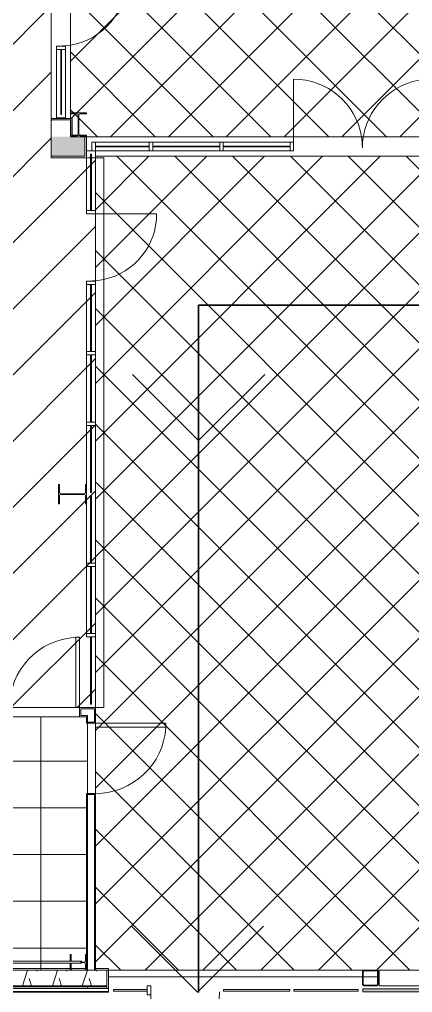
# Model space of a CAD drawing. Header units: inches. Extents: x -1442 to 61540, y -36095 to 93.
# Drawn here: x 57013.8 to 57215.7, y -22798.8 to -22299.4 of the extents above; entities that cross this region are included whole.
import ezdxf

# ---------------------------------------------------------------- set-up
doc = ezdxf.new("R2010")
doc.units = ezdxf.units.IN
doc.header["$MEASUREMENT"] = 0
for name, color, linetype, lineweight in [('A-DETL', 90, 'Continuous', 9), ('A-DETL-GENF', 92, 'Continuous', 9), ('A-DETL-THIN', 151, 'Continuous', 9), ('A-DOOR', 31, 'Continuous', 9), ('A-FLOR', 192, 'Continuous', 9), ('A-GLAZ-CURT', 52, 'Continuous', 9), ('A-GLAZ-CWMG', 51, 'Continuous', 9), ('A-WALL', 113, 'Continuous', 9), ('A-WALL-PATT', 111, 'Continuous', 15), ('I-WALL', 2, 'Continuous', 9), ('L-SITE-WALL', 31, 'Continuous', 9), ('S-BEAM', 12, 'Continuous', 9), ('S-COLS', 52, 'Continuous', 9)]:
    doc.layers.add(name, color=color, linetype=linetype, lineweight=lineweight)
pattern_1 = [(161.57, (34250.711, 1.92), (-15.3613961, -0.00164304), [0, -109.286, 12.134, 0]), (18.43, (34246.871, 1.92), (-15.3613961, 0.00164304), [0, -109.286, 12.134, 0]), (108.43, (34250.711, 1.92), (7.6769067, -38.40367936), [36.422, -84.998]), (71.57, (34246.871, 1.92), (7.6769067, 38.40367936), [36.422, -84.998])]
pattern_2 = [(0, (34248.79, 0), (122.88, 30.72), [5.069, -87.091, 5.069, -87.091, -491.52]), (0, (34248.79, 0), (122.88, 30.72), [-184.32, 5.069, -179.251, 5.069, -87.091, -215.04]), (0, (34248.79, 0), (122.88, 30.72), [-460.8, 5.069, -56.371, 5.069, -148.531]), (120, (34294.87, 15.36), (-88.0443, 91.057202), [5.069, -87.091, 5.069, -87.091, -491.52]), (120, (34294.87, 15.36), (-88.0443, 91.057202), [-184.32, 5.069, -179.251, 5.069, -87.091, -215.04]), (120, (34294.87, 15.36), (-88.0443, 91.057202), [-460.8, 5.069, -56.371, 5.069, -148.531]), (240, (34310.23, 76.8), (-34.8357, -121.777202), [5.069, -87.091, 5.069, -87.091, -491.52]), (240, (34310.23, 76.8), (-34.8357, -121.777202), [-184.32, 5.069, -179.251, 5.069, -87.091, -215.04]), (240, (34310.23, 76.8), (-34.8357, -121.777202), [-460.8, 5.069, -56.371, 5.069, -148.531])]
pattern_3 = [(45, (34248.79, 0), (-14.849242, 14.849242), []), (135, (34248.79, 0), (-14.849242, -14.849242), [])]

# ---------------------------------------------------------------- blocks, each defined once
blk = doc.blocks.new('Struct_Xcel_Sports Complex_rvt-2-Life Safety Plan')
at = {"layer": 'A-FLOR', "color": 7}
for p, q in [((22941.27, -22790.8), (22810.7, -22790.8)), ((22948.92, -22790.8), (22941.61, -22790.8)), ((22949.77, -22790.8), (22949.27, -22790.8))]:
    blk.add_line(p, q, dxfattribs=at)
at = {"layer": 'L-SITE-WALL', "color": 7}
for p, q in [((22810.7, -22790.8), (22941.27, -22790.8)), ((22941.61, -22790.8), (22948.92, -22790.8)), ((22949.27, -22790.8), (22949.77, -22790.8))]:
    blk.add_line(p, q, dxfattribs=at)
blk = doc.blocks.new('System Panel - INSULATED LOW-E GLAZING _SEE ELEVATIONS FOR U-FACTOR_ SHGC_ _ LT_-V29-Life Safety Plan')
at = {"layer": 'A-GLAZ-CURT'}
for p, q in [((16.53125, -0.25), (-16.53125, -0.25)), ((-16.53125, -0.25), (-16.53125, -1.25)), ((-16.53125, -1.25), (-16.53125, -0.25)), ((16.53125, -0.25), (-16.53125, -0.25)), ((-16.53125, -1.25), (16.53125, -1.25)), ((-16.53125, -1.25), (16.53125, -1.25)), ((16.53125, -1.25), (16.53125, -0.25)), ((16.53125, -0.25), (16.53125, -1.25))]:
    blk.add_line(p, q, dxfattribs=at)
blk = doc.blocks.new('System Panel - INSULATED LOW-E GLAZING _SEE ELEVATIONS FOR U-FACTOR_ SHGC_ _ LT_-827433-Life Safety Plan')
at = {"layer": 'A-GLAZ-CURT'}
for p, q in [((17.09375, -0.25), (-17.09375, -0.25)), ((-17.09375, -0.25), (-17.09375, -1.25)), ((-17.09375, -1.25), (-17.09375, -0.25)), ((17.09375, -0.25), (-17.09375, -0.25)), ((-17.09375, -1.25), (17.09375, -1.25)), ((-17.09375, -1.25), (17.09375, -1.25)), ((17.09375, -1.25), (17.09375, -0.25)), ((17.09375, -0.25), (17.09375, -1.25))]:
    blk.add_line(p, q, dxfattribs=at)
blk = doc.blocks.new('Door_Single_Storefront - one-1371403-Life Safety Plan')
at = {"layer": 'A-DOOR'}
blk.add_line((-17.59375, -35.1875), (-17.59375, 0), dxfattribs=at)
blk.add_arc((-17.59375, 0), 35.1875, 270, 0, dxfattribs=at)
blk = doc.blocks.new('System Panel - INSULATED LOW-E GLAZING _SEE ELEVATIONS FOR U-FACTOR_ SHGC_ _ LT_-1354584-Life Safety Plan')
at = {"layer": 'A-GLAZ-CURT'}
for p, q in [((8.59, -0.25), (-8.59, -0.25)), ((-8.59, -0.25), (-8.59, -1.25)), ((-8.59, -1.25), (-8.59, -0.25)), ((8.59, -0.25), (-8.59, -0.25)), ((-8.59, -1.25), (8.59, -1.25)), ((-8.59, -1.25), (8.59, -1.25)), ((8.59, -1.25), (8.59, -0.25)), ((8.59, -0.25), (8.59, -1.25))]:
    blk.add_line(p, q, dxfattribs=at)
blk = doc.blocks.new('Rectangular Mullion - Exterior 2_ x 4_5_-827464-Life Safety Plan')
at = {"layer": 'A-GLAZ-CWMG'}
for p, q in [((-1, 3), (1, 3)), ((-1, -1.5), (-1, 3)), ((1, 3), (1, -1.5)), ((1, -1.5), (-1, -1.5))]:
    blk.add_line(p, q, dxfattribs=at)
blk = doc.blocks.new('Door_Single_Storefront - one-1371405-Life Safety Plan')
at = {"layer": 'A-DOOR'}
for p, q in [((-17.66, -5.75), (-17.66, 0)), ((-17.66, -35.31), (-17.66, -5.75))]:
    blk.add_line(p, q, dxfattribs=at)
for start, end in [(350.563, 0), (270, 350.563)]:
    blk.add_arc((-17.66, 0), 35.31, start, end, dxfattribs=at)
blk = doc.blocks.new('Door_Single_Storefront - one-1371406-Life Safety Plan')
at = {"layer": 'A-DOOR'}
for p, q in [((-17.66, 35.31), (-17.66, 5.75)), ((-17.66, 5.75), (-17.66, 0))]:
    blk.add_line(p, q, dxfattribs=at)
for start, end in [(9.437, 90), (360, 9.437)]:
    blk.add_arc((-17.66, 0), 35.31, start, end, dxfattribs=at)
blk = doc.blocks.new('System Panel - Interior Glazing-1220293-Life Safety Plan')
at = {"layer": 'A-GLAZ-CURT'}
for p, q in [((17.21875, -0.5625), (-17.21875, -0.5625)), ((-17.21875, -0.5625), (-17.21875, -0.9375)), ((-17.21875, -0.9375), (17.21875, -0.9375)), ((17.21875, -0.9375), (17.21875, -0.5625))]:
    blk.add_line(p, q, dxfattribs=at)
blk = doc.blocks.new('System Panel - Interior Glazing-1316041-Life Safety Plan')
at = {"layer": 'A-GLAZ-CURT'}
for p, q in [((13.84375, -0.5625), (-13.84375, -0.5625)), ((-13.84375, -0.5625), (-13.84375, -0.9375)), ((-13.84375, -0.9375), (13.84375, -0.9375)), ((13.84375, -0.9375), (13.84375, -0.5625))]:
    blk.add_line(p, q, dxfattribs=at)
blk = doc.blocks.new('Rectangular Mullion - Interior 1_75_ x 4_5_-V64-Life Safety Plan')
at = {"layer": 'A-GLAZ-CWMG'}
for p, q in [((24027.64, -22362.3), (24062.08, -22362.3)), ((24027.64, -22366.8), (24062.08, -22366.8))]:
    blk.add_line(p, q, dxfattribs=at)
blk = doc.blocks.new('Rectangular Mullion - Interior 1_75_ x 4_5_-1179494-Life Safety Plan')
at = {"layer": 'A-GLAZ-CWMG'}
for p, q in [((24570.45, -22362.3), (24604.89, -22362.3)), ((24570.45, -22366.8), (24604.89, -22366.8))]:
    blk.add_line(p, q, dxfattribs=at)
blk = doc.blocks.new('Rectangular Mullion - Interior 1_75_ x 4_5_-1316040-Life Safety Plan')
at = {"layer": 'A-GLAZ-CWMG'}
for p, q in [((22804.02, -22362.3), (22831.7, -22362.3)), ((22804.02, -22366.8), (22831.7, -22366.8))]:
    blk.add_line(p, q, dxfattribs=at)
blk = doc.blocks.new('Rectangular Mullion - Interior 1_75_ x 4_5_-1220297-Life Safety Plan')
at = {"layer": 'A-GLAZ-CWMG'}
for p, q in [((-1.75, 3), (0, 3)), ((-1.75, -1.5), (-1.75, 3)), ((0, 3), (0, -1.5)), ((0, -1.5), (-1.75, -1.5))]:
    blk.add_line(p, q, dxfattribs=at)
blk = doc.blocks.new('Rectangular Mullion - Interior 1_75_ x 4_5_-1220290-Life Safety Plan')
at = {"layer": 'A-GLAZ-CWMG'}
for p, q in [((-0.875, 3), (0.875, 3)), ((-0.875, -1.5), (-0.875, 3)), ((0.875, 3), (0.875, -1.5)), ((0.875, -1.5), (-0.875, -1.5))]:
    blk.add_line(p, q, dxfattribs=at)
blk = doc.blocks.new('Girt_C - 8_D-1405511-Life Safety Plan')
at = {"layer": 'S-BEAM'}
for p, q in [((23081.89, -22787.3), (22949.77, -22787.3)), ((22949.77, -22787.49), (22949.77, -22787.3)), ((22949.77, -22795.12), (22949.77, -22787.49)), ((23371.39, -22787.3), (23089.89, -22787.3)), ((22949.77, -22795.3), (22949.77, -22795.12)), ((22949.77, -22795.3), (23375.52, -22795.3))]:
    blk.add_line(p, q, dxfattribs=at)
blk = doc.blocks.new('System Panel - Interior Glazing-1220302-Life Safety Plan')
at = {"layer": 'A-GLAZ-CURT'}
for p, q in [((16.71875, -0.5625), (-16.71875, -0.5625)), ((-16.71875, -0.5625), (-16.71875, -0.9375)), ((-16.71875, -0.9375), (16.71875, -0.9375)), ((16.71875, -0.9375), (16.71875, -0.5625))]:
    blk.add_line(p, q, dxfattribs=at)
blk = doc.blocks.new('Door_Single_Storefront - one-V65-Life Safety Plan')
at = {"layer": 'A-DOOR'}
for p, q in [((-17.22, 34.44), (-17.22, 5.64)), ((-17.22, 5.64), (-17.22, 0))]:
    blk.add_line(p, q, dxfattribs=at)
for start, end in [(9.4944, 90), (360, 9.4944)]:
    blk.add_arc((-17.22, 0), 34.44, start, end, dxfattribs=at)
blk = doc.blocks.new('Rectangular Mullion - Interior 1_75_ x 4_5_-1305250-Life Safety Plan')
at = {"layer": 'A-GLAZ-CWMG'}
for p, q in [((22784.14, -22314.74), (22784.14, -22349.93)), ((22788.64, -22314.74), (22788.64, -22349.93)), ((22788.64, -22349.93), (22784.14, -22349.93))]:
    blk.add_line(p, q, dxfattribs=at)
blk = doc.blocks.new('System Panel - Interior Glazing-1316223-Life Safety Plan')
at = {"layer": 'A-GLAZ-CURT'}
for p, q in [((-12.69, 0.94), (-14.44, 0.94)), ((-14.44, 0.94), (-14.44, 0.56)), ((-14.44, 0.56), (-12.69, 0.56)), ((14.44, 0.94), (-12.69, 0.94)), ((-12.69, 0.56), (14.44, 0.56)), ((14.44, 0.56), (14.44, 0.94))]:
    blk.add_line(p, q, dxfattribs=at)
blk = doc.blocks.new('Rectangular Mullion - Interior 1_75_ x 4_5_-1316220-Life Safety Plan')
at = {"layer": 'A-GLAZ-CWMG'}
for p, q in [((22799.52, -22366.8), (22802.27, -22366.8)), ((22799.52, -22370.3), (22799.52, -22366.8)), ((22804.02, -22369.55), (22804.02, -22366.8)), ((22804.02, -22370.3), (22804.02, -22369.55)), ((22799.52, -22397.43), (22799.52, -22370.3)), ((22804.02, -22397.43), (22804.02, -22370.3))]:
    blk.add_line(p, q, dxfattribs=at)
blk = doc.blocks.new('System Panel - Interior Glazing-1220306-Life Safety Plan')
at = {"layer": 'A-GLAZ-CURT'}
for p, q in [((17.21875, 0.9375), (-17.21875, 0.9375)), ((-17.21875, 0.9375), (-17.21875, 0.5625)), ((-17.21875, 0.5625), (17.21875, 0.5625)), ((17.21875, 0.5625), (17.21875, 0.9375))]:
    blk.add_line(p, q, dxfattribs=at)
blk = doc.blocks.new('Rectangular Mullion - Interior 1_75_ x 4_5_-1220285-Life Safety Plan')
at = {"layer": 'A-GLAZ-CWMG'}
for p, q in [((-0.875, 1.5), (0.875, 1.5)), ((-0.875, -3), (-0.875, 1.5)), ((0.875, 1.5), (0.875, -3)), ((0.875, -3), (-0.875, -3))]:
    blk.add_line(p, q, dxfattribs=at)
blk = doc.blocks.new('Round Bar - 1_-1268727-Life Safety Plan')
at = {"layer": 'S-BEAM'}
for p, q in [((22676.03, -22782.74), (22555.39, -22782.68)), ((22555.39, -22783.68), (22672.56, -22783.74)), ((22676.03, -22783.74), (22791.14, -22783.8)), ((22791.71, -22783.8), (22796.66, -22783.8))]:
    blk.add_line(p, q, dxfattribs=at)
for centre, start_param, end_param in [((22555.39, -22783.18), 0, 3.141593), ((22555.39, -22783.18), 3.141593, 6.283185), ((22796.66, -22783.3), 3.141593, 3.926991)]:
    blk.add_ellipse(centre, major_axis=(0, 0.5), ratio=0.470628, start_param=start_param, end_param=end_param, dxfattribs=at)
blk = doc.blocks.new('Round Bar - 1_-1268767-Life Safety Plan')
at = {"layer": 'S-BEAM'}
for p, q in [((22555.41, -22783.8), (22796.77, -22783.68)), ((22796.76, -22782.68), (22671.17, -22782.74))]:
    blk.add_line(p, q, dxfattribs=at)
for centre, start_param, end_param in [((22555.33, -22783.3), 1.178097, 1.963495), ((22796.77, -22783.18), 0, 3.141593), ((22796.77, -22783.18), 3.141593, 6.283185)]:
    blk.add_ellipse(centre, major_axis=(0, 0.5), ratio=0.495962, start_param=start_param, end_param=end_param, dxfattribs=at)
blk = doc.blocks.new('Single-Flush - 36_ x 84_-1318898-Life Safety Plan')
at = {"layer": 'A-DOOR'}
for p, q in [((16, 2.37), (16, 38.39)), ((18, 38.39), (16, 38.39)), ((18, 2.37), (18, 38.39)), ((18, 2.37), (16, 2.37))]:
    blk.add_line(p, q, dxfattribs=at)
blk.add_arc((18, 2.37), 36.07, 93.1789, 180, dxfattribs=at)
blk = doc.blocks.new('Rectangular Mullion - Interior 1_75_ x 4_5_-1314717-Life Safety Plan')
at = {"layer": 'A-GLAZ-CWMG'}
for p, q in [((22799.52, -22543.05), (22799.52, -22507.74)), ((22804.02, -22543.05), (22804.02, -22507.74))]:
    blk.add_line(p, q, dxfattribs=at)
blk = doc.blocks.new('Rectangular Mullion - Interior 1_75_ x 4_5_-V70-Life Safety Plan')
at = {"layer": 'A-GLAZ-CWMG'}
for p, q in [((22799.52, -22578.37), (22799.52, -22543.05)), ((22804.02, -22578.37), (22804.02, -22543.05))]:
    blk.add_line(p, q, dxfattribs=at)
blk = doc.blocks.new('Rectangular Mullion - Interior 1_75_ x 4_5_-V71-Life Safety Plan')
at = {"layer": 'A-GLAZ-CWMG'}
for p, q in [((22799.52, -22614.55), (22799.52, -22580.12)), ((22804.02, -22614.55), (22804.02, -22580.12))]:
    blk.add_line(p, q, dxfattribs=at)
blk = doc.blocks.new('Rectangular Mullion - Interior 1_75_ x 4_5_-1314720-Life Safety Plan')
at = {"layer": 'A-GLAZ-CWMG'}
for p, q in [((-0.875, 1.5), (0.875, 1.5)), ((-0.875, -3), (-0.875, 1.5)), ((0.875, 1.5), (0.875, -3)), ((0.875, -3), (-0.875, -3))]:
    blk.add_line(p, q, dxfattribs=at)
blk = doc.blocks.new('Door_Single_Storefront - one-1371409-Life Safety Plan')
at = {"layer": 'A-DOOR'}
for p, q in [((-17.22, 34.44), (-17.22, 7.37)), ((-17.22, 7.37), (-17.22, 3)), ((-17.22, 3), (-17.22, 0))]:
    blk.add_line(p, q, dxfattribs=at)
for start, end in [(12.4099, 90), (5.0488, 12.4099), (360, 5.0488)]:
    blk.add_arc((-17.22, 0), 34.44, start, end, dxfattribs=at)
blk = doc.blocks.new('Rectangular Mullion - Interior 1_75_ x 4_5_-1315442-Life Safety Plan')
at = {"layer": 'A-GLAZ-CWMG'}
for p, q in [((22799.52, -22469.8), (22799.52, -22435.37)), ((22804.02, -22469.8), (22804.02, -22435.37))]:
    blk.add_line(p, q, dxfattribs=at)
blk = doc.blocks.new('Single-Flush - 36_ x 84_-1318930-Life Safety Plan')
at = {"layer": 'A-DOOR'}
for p, q in [((16, -2.37), (16, -38.39)), ((18, -2.37), (16, -2.37)), ((18, -2.37), (18, -38.39)), ((18, -38.39), (16, -38.39))]:
    blk.add_line(p, q, dxfattribs=at)
blk.add_arc((18, -2.37), 36.07, 180, 266.8211, dxfattribs=at)

msp = doc.modelspace()

# ---------------------------------------------------------------- hatches: boundary and pattern name
at = {"layer": 'A-DETL-GENF'}
h = msp.add_hatch(dxfattribs=at)
h.set_pattern_fill('FP_13', color=8, style=0, pattern_type=2)
h.set_pattern_definition(pattern_3)
h.paths.add_polyline_path([(59946.1, -22359.55), (60520.18, -22359.55), (60520.18, -21134.19), (57040.07, -21134.3), (57040.18, -22359.55), (59872.01, -22359.55)], flags=0)
h.paths.add_polyline_path([(59071.06, -22354.83), (59071.06, -22354.83), (59071.32, -22354.83)], flags=0)
h.paths.add_polyline_path([(57913.06, -22354.83), (57913.06, -22354.83), (57913.32, -22354.83)], flags=0)
h.paths.add_polyline_path([(58926.6, -22354.41), (58926.6, -22354.41), (58926.88, -22354.41)], flags=0)
h.paths.add_polyline_path([(57768.6, -22354.41), (57768.6, -22354.41), (57768.88, -22354.41)], flags=0)
h.paths.add_polyline_path([(57815.99, -22354.36), (57815.99, -22354.35), (57819.34, -22354.36)], flags=0)
h.paths.add_polyline_path([(57045.11, -21748.6), (57045.11, -21748.6), (57045.11, -21747.31)], flags=0)
h.paths.add_polyline_path([(57741.9, -21138.79), (57741.9, -21138.79), (57744.89, -21138.79)], flags=0)
h.paths.add_polyline_path([(57798.08, -21138.29), (57798.08, -21138.29), (57798.62, -21138.29)], flags=0)
h = msp.add_hatch(dxfattribs=at)
h.set_pattern_fill('FP_15', color=8, style=0, pattern_type=2)
h.set_pattern_definition([(45, (34248.79, 0), (-16.970563, 16.970563), [])])
h.paths.add_polyline_path([(56420.31, -22786.55), (56748.93, -22786.55), (56748.93, -22652.49), (57052.81, -22652.4), (57052.81, -22370.3), (57030.18, -22370.3), (57030.18, -21481.43), (56318.32, -21481.43), (56318.43, -22613.15), (56420.31, -22613.15), (56420.31, -22783.04)], flags=0)
h = msp.add_hatch(dxfattribs=at)
h.set_pattern_fill('FP_13', color=8, style=0, pattern_type=2)
h.set_pattern_definition(pattern_3)
h.paths.add_polyline_path([(57927.13, -22787.3), (58382.37, -22787.3), (58382.37, -22516.87), (58490.31, -22516.87), (58490.31, -22369.55), (57052.81, -22369.55), (57052.93, -22787.3), (57917.68, -22787.3)], flags=0)
h.paths.add_polyline_path([(57754.11, -22506.37), (57748.59, -22506.37), (57743.1, -22505.88), (57737.67, -22504.89), (57732.35, -22503.42), (57727.18, -22501.48), (57722.21, -22499.09), (57717.47, -22496.26), (57713.01, -22493.01), (57708.85, -22489.38), (57705.04, -22485.4), (57701.6, -22481.08), (57698.56, -22476.48), (57695.94, -22471.62), (57693.77, -22466.54), (57692.07, -22461.29), (57690.84, -22455.91), (57690.1, -22450.45), (57689.85, -22444.93), (57690.1, -22439.42), (57690.84, -22433.95), (57692.07, -22428.57), (57693.77, -22423.32), (57695.94, -22418.25), (57698.56, -22413.39), (57701.6, -22408.78), (57705.04, -22404.47), (57708.85, -22400.48), (57713.01, -22396.85), (57717.47, -22393.61), (57723.38, -22390.21), (57727.18, -22388.38), (57733.62, -22386.09), (57737.67, -22384.97), (57743.1, -22383.99), (57748.59, -22383.49), (57754.11, -22383.49), (57759.61, -22383.99), (57765.04, -22384.97), (57770.36, -22386.44), (57775.52, -22388.38), (57780.5, -22390.78), (57785.23, -22393.61), (57789.7, -22396.85), (57793.85, -22400.48), (57797.67, -22404.47), (57801.11, -22408.78), (57804.15, -22413.39), (57806.76, -22418.25), (57808.93, -22423.32), (57810.64, -22428.57), (57811.86, -22433.95), (57812.61, -22439.42), (57812.85, -22444.93), (57812.61, -22450.45), (57811.86, -22455.91), (57810.64, -22461.29), (57808.93, -22466.54), (57806.76, -22471.62), (57804.15, -22476.48), (57801.11, -22481.08), (57797.47, -22485.6), (57793.85, -22489.38), (57789.7, -22493.01), (57785.23, -22496.26), (57780.5, -22499.09), (57775.52, -22501.48), (57770.36, -22503.42), (57765.04, -22504.89), (57759.61, -22505.88)], flags=0)
h = msp.add_hatch(dxfattribs=at)
h.set_pattern_fill('FP_14', color=8, style=0, pattern_type=2)
h.set_pattern_definition([(0, (34248.79, 0), (0, 24), []), (90, (34248.79, 0), (-24, 1e-15), [])])
h.paths.add_polyline_path([(56753.06, -22787.3), (57048.81, -22787.3), (57048.81, -22657.24), (56753.06, -22657.24), (56753.06, -22786.55)], flags=0)
h.paths.add_polyline_path([(56804.42, -22783.48), (56804.42, -22783.48), (56815.77, -22783.48)], flags=0)
h.paths.add_polyline_path([(56804.42, -22783.13), (56804.41, -22783.13), (56815.77, -22783.13)], flags=0)
at = {"layer": 'A-WALL-PATT', "lineweight": 9}
h = msp.add_hatch(dxfattribs=at)
h.set_pattern_fill('FP_5', color=256, style=0, pattern_type=2)
h.set_pattern_definition(pattern_1)
h.paths.add_polyline_path([(57040.07, -22359.55), (57040.07, -22350.93), (57030.18, -22350.93), (57030.18, -22359.55)], flags=0)
h.paths.add_polyline_path([(57040.07, -22275.8), (57040.07, -21482.18), (57030.18, -21482.18), (57030.18, -22275.8)], flags=0)
h = msp.add_hatch(dxfattribs=at)
h.set_pattern_fill('FP_5', color=256, style=0, pattern_type=2)
h.set_pattern_definition(pattern_1)
h.paths.add_polyline_path([(59946.1, -22369.55), (59987.56, -22369.55), (59987.56, -22359.55), (59812.31, -22359.55), (59812.31, -22369.55), (59872.01, -22369.55)], flags=0)
h.paths.add_polyline_path([(59427.46, -22369.55), (59730.31, -22369.55), (59730.31, -22359.55), (59410.31, -22359.55), (59410.31, -22369.55), (59423.31, -22369.55)], flags=0)
h.paths.add_polyline_path([(59214.06, -22369.55), (59366.81, -22369.55), (59366.81, -22359.55), (59169.06, -22359.55), (59169.06, -22369.55)], flags=0)
h.paths.add_polyline_path([(59090.93, -22369.55), (59090.93, -22359.55), (58879.56, -22359.55), (58879.56, -22369.55), (59057.01, -22369.55)], flags=0)
h.paths.add_polyline_path([(57047.43, -22369.55), (57047.43, -22359.55), (57030.18, -22359.55), (57030.18, -22369.55), (57040.07, -22369.55)], flags=0)
h = msp.add_hatch(dxfattribs=at)
h.set_pattern_fill('FP_4', color=256, style=0, pattern_type=2)
h.set_pattern_definition(pattern_2)
h.paths.add_polyline_path([(57008.12, -22654.87), (57008.74, -22654.87), (57008.74, -22652.49), (56748.93, -22652.49), (56748.93, -22653.12), (57008.12, -22653.12)], flags=0)
h.paths.add_polyline_path([(57044.74, -22654.87), (57045.37, -22654.87), (57045.37, -22653.12), (57052.31, -22653.12), (57052.31, -22652.49), (57044.74, -22652.49), (57044.74, -22653.25)], flags=0)
h = msp.add_hatch(dxfattribs=at)
h.set_pattern_fill('FP_4', color=256, style=0, pattern_type=2)
h.set_pattern_definition(pattern_2)
h.paths.add_polyline_path([(57048.81, -22697.21), (57050.56, -22697.21), (57050.56, -22696.58), (57048.81, -22696.58)], flags=0)
h.paths.add_polyline_path([(57048.81, -22660.58), (57050.56, -22660.58), (57050.56, -22659.96), (57048.81, -22659.96)], flags=0)
h.paths.add_polyline_path([(57048.18, -22657.24), (57048.81, -22657.24), (57048.81, -22656.62), (57048.18, -22656.62)], flags=0)
h = msp.add_hatch(dxfattribs=at)
h.set_pattern_fill('FP_5', color=256, style=0, pattern_type=2)
h.set_pattern_definition(pattern_1)
h.paths.add_polyline_path([(56563.56, -22795.3), (56668.12, -22795.3), (56668.12, -22787.3), (56563.56, -22787.3), (56563.56, -22791.39)], flags=0)
h.paths.add_polyline_path([(57058.74, -22795.3), (57058.74, -22787.3), (56708.31, -22787.3), (56708.31, -22795.3), (57057.36, -22795.3)], flags=0)
h = msp.add_hatch(dxfattribs=at)
h.set_pattern_fill('FP_7', color=256, style=0, pattern_type=2)
h.set_pattern_definition([(0, (34248.79, 0), (0, 48), []), (90, (34248.79, 0), (-48, 3e-15), [])])
h.paths.add_polyline_path([(56612.02, -22796.8), (56668.12, -22796.8), (56668.12, -22795.8), (56563.56, -22795.8), (56563.56, -22796.8), (56567.18, -22796.8)], flags=0)
h.paths.add_polyline_path([(57056.57, -22796.8), (57058.74, -22796.8), (57058.74, -22795.8), (56708.31, -22795.8), (56708.31, -22796.8), (57053.92, -22796.8)], flags=0)
at = {"layer": 'A-WALL-PATT', "lineweight": 9, "transparency": 33554649}
msp.add_hatch(color=256, dxfattribs=at).paths.add_polyline_path([(57204.75, -22798.48), (57585.56, -22798.48), (57585.56, -22796.91), (57190.12, -22796.91), (57190.12, -22798.48), (57198.56, -22798.48)], flags=0)

# ---------------------------------------------------------------- linework, layer by layer
at = {"layer": 'A-DETL'}
for p, q in [((57040.07, -21134.19), (57040.07, -22359.55)), ((57040.07, -22359.55), (59990.18, -22359.55))]:
    msp.add_line(p, q, dxfattribs=at)
at = {"layer": 'A-DETL', "lineweight": 35}
for p, q in [((57105.81, -22446.05), (57105.81, -22798.8)), ((57689.86, -22446.05), (57105.81, -22446.05)), ((57105.81, -22515.53), (57071.87, -22481.59)), ((57105.81, -22515.53), (57139.75, -22481.59)), ((57105.23, -22798.69), (57071.29, -22764.74)), ((57105.23, -22798.69), (57139.17, -22764.74))]:
    msp.add_line(p, q, dxfattribs=at)
at = {"layer": 'A-DETL-THIN'}
for p, q in [((57030.18, -22370.3), (57030.18, -21481.43)), ((58490.31, -22369.55), (57052.81, -22369.55)), ((57052.81, -22369.55), (57052.81, -22370.3)), ((57057.18, -22370.3), (57030.18, -22370.3)), ((57052.81, -22370.3), (57052.81, -22652.49)), ((57057.18, -22652.49), (57057.18, -22370.3)), ((56748.93, -22652.49), (57057.18, -22652.49)), ((57052.81, -22652.49), (57052.81, -22787.3)), ((57048.81, -22657.24), (56753.06, -22657.24)), ((57048.81, -22787.3), (57048.81, -22657.24)), ((56753.06, -22787.3), (57048.81, -22787.3)), ((57052.81, -22787.3), (58382.37, -22787.3))]:
    msp.add_line(p, q, dxfattribs=at)
at = {"layer": 'A-WALL'}
for p, q in [((57040.07, -22350.93), (57030.18, -22350.93)), ((57040.18, -22350.93), (57040.18, -22359.55)), ((57040.18, -22359.55), (57047.43, -22359.55)), ((57047.43, -22369.55), (57047.43, -22359.55)), ((57030.18, -22369.55), (57047.43, -22369.55)), ((57045.37, -22653.12), (57045.37, -22656.62)), ((57045.37, -22653.12), (57052.31, -22653.12)), ((57052.31, -22659.96), (57052.31, -22653.12)), ((57045.37, -22656.62), (57048.81, -22656.62)), ((57048.81, -22656.62), (57048.81, -22659.96)), ((57048.81, -22659.96), (57052.31, -22659.96)), ((57052.31, -22697.21), (57048.81, -22697.21)), ((57048.81, -22697.21), (57048.81, -22787.3)), ((57052.31, -22787.3), (57052.31, -22697.21)), ((57052.81, -22787.3), (56708.31, -22787.3)), ((57048.18, -22786.55), (57048.18, -22787.3)), ((57052.93, -22786.55), (57052.93, -22787.28)), ((57058.74, -22787.3), (57052.93, -22787.3)), ((57058.74, -22796.8), (57058.74, -22787.3)), ((57059.49, -22796.8), (56707.56, -22796.8)), ((57059.49, -22798.3), (56707.56, -22798.3)), ((57058.74, -22795.3), (56708.31, -22795.3)), ((57058.74, -22795.8), (56708.31, -22795.8))]:
    msp.add_line(p, q, dxfattribs=at)
at = {"layer": 'A-WALL', "lineweight": 15}
for p, q in [((57048.18, -22786.55), (56753.68, -22786.55)), ((57056.49, -22786.55), (57052.93, -22786.55)), ((57059.49, -22786.55), (57056.57, -22786.55)), ((57059.49, -22798.62), (57059.49, -22786.55)), ((56707.56, -22798.62), (57059.49, -22798.62)), ((57585.56, -22796.91), (57190.12, -22796.91)), ((57190.12, -22796.91), (57190.12, -22798.48)), ((57190.12, -22798.48), (57585.56, -22798.48))]:
    msp.add_line(p, q, dxfattribs=at)
at = {"layer": 'I-WALL', "lineweight": 15}
for p, q in [((57030.18, -22350.18), (57030.18, -22370.3)), ((57040.07, -22350.18), (57030.18, -22350.18)), ((57040.93, -22350.18), (57040.18, -22350.18)), ((57040.93, -22358.8), (57040.93, -22350.18)), ((57048.18, -22358.8), (57040.93, -22358.8)), ((57048.18, -22370.3), (57048.18, -22358.8)), ((57030.18, -22370.3), (57048.18, -22370.3)), ((57052.81, -22652.49), (57044.74, -22652.49)), ((57044.74, -22652.49), (57044.74, -22657.24)), ((57052.93, -22660.58), (57052.93, -22652.49)), ((57044.74, -22657.24), (57048.18, -22657.24)), ((57048.18, -22657.24), (57048.18, -22660.58)), ((57048.18, -22660.58), (57052.81, -22660.58)), ((57048.18, -22696.58), (57048.18, -22786.55)), ((57052.81, -22696.58), (57048.18, -22696.58)), ((57052.93, -22786.55), (57052.93, -22696.58))]:
    msp.add_line(p, q, dxfattribs=at)
at = {"layer": 'S-COLS', "lineweight": 13}
for p, q in [((57048.18, -22347.3), (57040.18, -22347.3)), ((57040.18, -22347.3), (57040.18, -22347.74)), ((57040.18, -22347.74), (57043.35, -22347.74)), ((57044.04, -22348.43), (57044.04, -22358.43)), ((57044.33, -22358.43), (57044.33, -22348.43)), ((57045.02, -22347.74), (57048.18, -22347.74)), ((57048.18, -22347.74), (57048.18, -22347.3)), ((57043.35, -22359.12), (57040.18, -22359.12)), ((57040.18, -22359.12), (57040.18, -22359.55)), ((57040.18, -22359.55), (57048.18, -22359.55)), ((57048.18, -22359.12), (57045.02, -22359.12)), ((57048.18, -22359.55), (57048.18, -22359.12)), ((57034.37, -22538.05), (57033.93, -22538.05)), ((57033.93, -22538.05), (57033.93, -22548.05)), ((57034.37, -22542.22), (57034.37, -22538.05)), ((57048.18, -22538.05), (57047.75, -22538.05)), ((57047.75, -22538.05), (57047.75, -22542.22)), ((57048.18, -22548.05), (57048.18, -22538.05)), ((57034.37, -22548.05), (57034.37, -22543.89)), ((57047.06, -22542.91), (57035.06, -22542.91)), ((57035.06, -22543.2), (57047.06, -22543.2)), ((57047.75, -22543.89), (57047.75, -22548.05)), ((57033.93, -22548.05), (57034.37, -22548.05)), ((57047.75, -22548.05), (57048.18, -22548.05)), ((57040.37, -22779.3), (57039.93, -22779.3)), ((57039.93, -22779.3), (57039.93, -22782.71)), ((57040.37, -22782.47), (57040.37, -22779.3)), ((57048.18, -22779.3), (57047.75, -22779.3)), ((57047.75, -22779.3), (57047.75, -22782.47)), ((57048.18, -22787.3), (57048.18, -22779.3)), ((57039.93, -22783.65), (57039.93, -22787.3)), ((57040.37, -22787.3), (57040.37, -22784.14)), ((57045.75, -22783.45), (57047.06, -22783.45)), ((57047.06, -22783.16), (57045.78, -22783.16)), ((57047.75, -22784.14), (57047.75, -22787.3)), ((57039.93, -22787.3), (57040.37, -22787.3)), ((57047.75, -22787.3), (57048.18, -22787.3)), ((57190.06, -22788), (57190.06, -22794.6)), ((57190.41, -22794.6), (57190.41, -22788)), ((57197.36, -22787.3), (57190.75, -22787.3)), ((57190.75, -22787.65), (57197.36, -22787.65)), ((57197.71, -22788), (57197.71, -22794.6)), ((57198.06, -22794.6), (57198.06, -22788)), ((57197.36, -22794.95), (57190.75, -22794.95)), ((57190.75, -22795.3), (57197.36, -22795.3))]:
    msp.add_line(p, q, dxfattribs=at)
for centre, radius, start, end in [((57043.35, -22348.43), 0.691, 0, 90), ((57045.02, -22348.43), 0.691, 90, 180), ((57043.35, -22358.43), 0.691, 270, 0), ((57045.02, -22358.43), 0.691, 180, 270), ((57035.06, -22542.22), 0.691, 180, 270), ((57035.06, -22543.89), 0.691, 90, 180), ((57047.06, -22542.22), 0.691, 270, 0), ((57047.06, -22543.89), 0.691, 0, 90), ((57041.06, -22782.47), 0.691, 180, 202.3034), ((57041.06, -22784.14), 0.691, 135.1652, 180), ((57047.06, -22782.47), 0.691, 270, 0), ((57047.06, -22784.14), 0.691, 0, 90), ((57190.75, -22788), 0.698, 90, 180), ((57190.75, -22788), 0.349, 90, 180), ((57197.36, -22788), 0.698, 0, 90), ((57197.36, -22788), 0.349, 0, 90), ((57190.75, -22794.6), 0.698, 180, 270), ((57190.75, -22794.6), 0.349, 180, 270), ((57197.36, -22794.6), 0.698, 270, 0), ((57197.36, -22794.6), 0.349, 270, 0)]:
    msp.add_arc(centre, radius, start, end, dxfattribs=at)

# ---------------------------------------------------------------- block references
at = {"color": 250, "lineweight": 5}
msp.add_blockref('Struct_Xcel_Sports Complex_rvt-2-Life Safety Plan', (34248.79, 0), dxfattribs=at)
at = {"layer": 'A-DOOR'}
for name, p, rotation in [('Door_Single_Storefront - one-V65-Life Safety Plan', (57034.43, -22295.77), 270), ('Door_Single_Storefront - one-1371405-Life Safety Plan', (57207.59, -22365.3), 180), ('Door_Single_Storefront - one-1371409-Life Safety Plan', (57049.81, -22416.4), 270.0000000000069), ('Single-Flush - 36_ x 84_-1318930-Life Safety Plan', (57050.56, -22678.58), 89.99999999999206)]:
    msp.add_blockref(name, p, dxfattribs=dict(at, rotation=rotation))
for name, p in [('Door_Single_Storefront - one-1371406-Life Safety Plan', (57172.28, -22365.3)), ('Single-Flush - 36_ x 84_-1318898-Life Safety Plan', (57026.74, -22654.87)), ('Door_Single_Storefront - one-1371403-Life Safety Plan', (57098.96, -22798.43))]:
    msp.add_blockref(name, p, dxfattribs=at)
at = {"layer": 'A-GLAZ-CURT'}
for name, p, rotation in [('System Panel - Interior Glazing-1220302-Life Safety Plan', (57034.43, -22331.46), 90), ('System Panel - Interior Glazing-1316041-Life Safety Plan', (57066.65, -22365.3), 180), ('System Panel - Interior Glazing-1220293-Life Safety Plan', (57099.46, -22365.3), 180), ('System Panel - Interior Glazing-1220293-Life Safety Plan', (57135.65, -22365.3), 180), ('System Panel - Interior Glazing-1316223-Life Safety Plan', (57049.81, -22382.99), 270.0000000000069), ('System Panel - Interior Glazing-1220306-Life Safety Plan', (57049.81, -22452.58), 270.0000000000069), ('System Panel - Interior Glazing-1220306-Life Safety Plan', (57049.81, -22488.77), 270.0000000000069), ('System Panel - Interior Glazing-1220306-Life Safety Plan', (57049.81, -22524.96), 270.0000000000069), ('System Panel - Interior Glazing-1220306-Life Safety Plan', (57049.81, -22561.15), 270.0000000000069), ('System Panel - Interior Glazing-1220306-Life Safety Plan', (57049.81, -22597.33), 270.0000000000069), ('System Panel - Interior Glazing-1220306-Life Safety Plan', (57049.81, -22633.52), 270.0000000000069), ('System Panel - INSULATED LOW-E GLAZING _SEE ELEVATIONS FOR U-FACTOR_ SHGC_ _ LT_-1354584-Life Safety Plan', (57070.78, -22798.43), 180), ('System Panel - INSULATED LOW-E GLAZING _SEE ELEVATIONS FOR U-FACTOR_ SHGC_ _ LT_-827433-Life Safety Plan', (57135.65, -22798.43), 180), ('System Panel - INSULATED LOW-E GLAZING _SEE ELEVATIONS FOR U-FACTOR_ SHGC_ _ LT_-V29-Life Safety Plan', (57171.28, -22798.43), 180)]:
    msp.add_blockref(name, p, dxfattribs=dict(at, rotation=rotation))
at = {"layer": 'A-GLAZ-CWMG', "extrusion": (0, 0, -1)}
for name, p, rotation in [('Rectangular Mullion - Interior 1_75_ x 4_5_-1220290-Life Safety Plan', (-57034.43, -22313.87), 90), ('Rectangular Mullion - Interior 1_75_ x 4_5_-1314720-Life Safety Plan', (-57049.81, -22398.3), 269.9999999999931), ('Rectangular Mullion - Interior 1_75_ x 4_5_-1314720-Life Safety Plan', (-57049.81, -22434.49), 269.9999999999931), ('Rectangular Mullion - Interior 1_75_ x 4_5_-1314720-Life Safety Plan', (-57049.81, -22470.68), 269.9999999999931), ('Rectangular Mullion - Interior 1_75_ x 4_5_-1314720-Life Safety Plan', (-57049.81, -22506.87), 269.9999999999931), ('Rectangular Mullion - Interior 1_75_ x 4_5_-1314720-Life Safety Plan', (-57049.81, -22579.24), 269.9999999999931), ('Rectangular Mullion - Interior 1_75_ x 4_5_-1220285-Life Safety Plan', (-57049.81, -22615.43), 269.9999999999931)]:
    msp.add_blockref(name, p, dxfattribs=dict(at, rotation=rotation))
at = {"layer": 'A-GLAZ-CWMG'}
for name, p in [('Rectangular Mullion - Interior 1_75_ x 4_5_-1305250-Life Safety Plan', (34248.79, 0)), ('Rectangular Mullion - Interior 1_75_ x 4_5_-1316040-Life Safety Plan', (34248.79, 0)), ('Rectangular Mullion - Interior 1_75_ x 4_5_-1179494-Life Safety Plan', (32511.79, 0)), ('Rectangular Mullion - Interior 1_75_ x 4_5_-V64-Life Safety Plan', (33090.79, 0)), ('Rectangular Mullion - Interior 1_75_ x 4_5_-1316220-Life Safety Plan', (34248.79, 0)), ('Rectangular Mullion - Interior 1_75_ x 4_5_-1315442-Life Safety Plan', (34248.79, 0)), ('Rectangular Mullion - Interior 1_75_ x 4_5_-V71-Life Safety Plan', (34248.79, 108.56)), ('Rectangular Mullion - Interior 1_75_ x 4_5_-1314717-Life Safety Plan', (34248.79, 0)), ('Rectangular Mullion - Interior 1_75_ x 4_5_-V70-Life Safety Plan', (34248.79, 0)), ('Rectangular Mullion - Interior 1_75_ x 4_5_-V71-Life Safety Plan', (34248.79, 0))]:
    msp.add_blockref(name, p, dxfattribs=at)
at = {"layer": 'A-GLAZ-CWMG', "extrusion": (0, 0, -1)}
for name, p in [('Rectangular Mullion - Interior 1_75_ x 4_5_-1220297-Life Safety Plan', (-57051.06, -22365.3)), ('Rectangular Mullion - Interior 1_75_ x 4_5_-1220290-Life Safety Plan', (-57081.37, -22365.3)), ('Rectangular Mullion - Interior 1_75_ x 4_5_-1220290-Life Safety Plan', (-57117.56, -22365.3)), ('Rectangular Mullion - Interior 1_75_ x 4_5_-1220290-Life Safety Plan', (-57153.74, -22365.3)), ('Rectangular Mullion - Exterior 2_ x 4_5_-827464-Life Safety Plan', (-57080.37, -22798.43))]:
    msp.add_blockref(name, p, dxfattribs=at)
at = {"layer": 'S-BEAM'}
for name in ['Round Bar - 1_-1268767-Life Safety Plan', 'Round Bar - 1_-1268727-Life Safety Plan', 'Girt_C - 8_D-1405511-Life Safety Plan']:
    msp.add_blockref(name, (34248.79, 0), dxfattribs=at)

doc.saveas('drawing.dxf')
